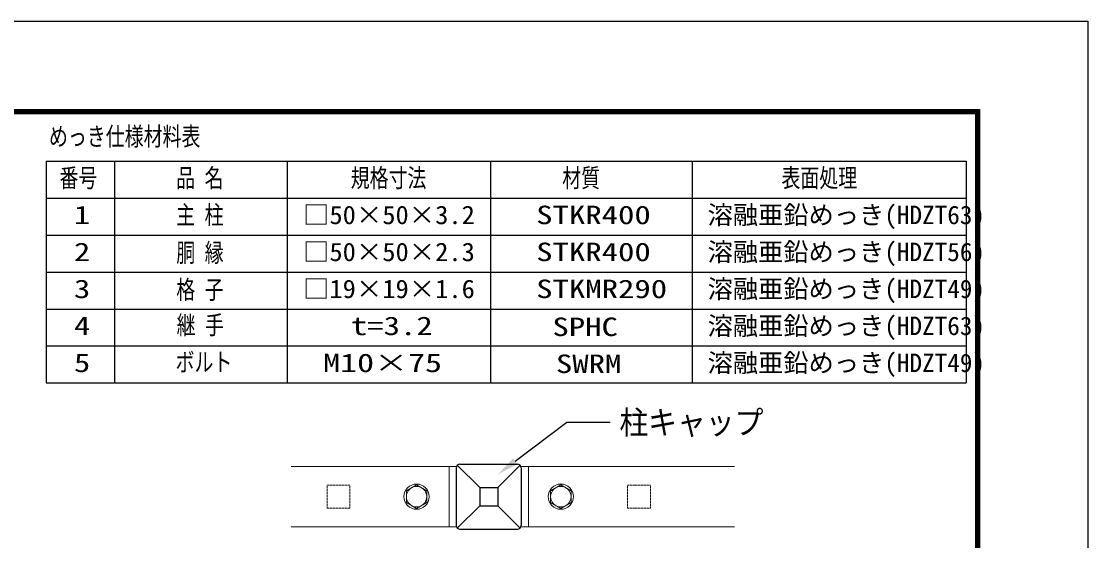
# Model space of a CAD drawing. Units: millimetres, scale not verified. Extents: x -4200 to 4200, y -2970 to 2970.
# Drawn here: x 1539 to 4200, y 1674 to 2970 of the extents above; entities that cross this region are included whole.
import ezdxf
from ezdxf.enums import TextEntityAlignment as Align

# ---------------------------------------------------------------- set-up
doc = ezdxf.new("R2010")
doc.units = ezdxf.units.MM
doc.header["$LTSCALE"] = 10
doc.linetypes.add('USER1', pattern=[0.375, 0.25, -0.125])
for name, color, linetype, lineweight in [('0-0_D-STR3', 3, 'Continuous', 13), ('0-1_D-STR-TXT', 7, 'Continuous', 25), ('0-3_D-MTR-FRAM', 7, 'Continuous', 25), ('0-4_D-STR1', 1, 'Continuous', 25), ('0-B_D-STR2', 7, 'Continuous', 13), ('0-D_D-TTL', 7, 'Continuous', 25)]:
    doc.layers.add(name, color=color, linetype=linetype, lineweight=lineweight)
doc.layers.add('0-2_D-MTR-TXT', color=7, linetype='Continuous')
doc.styles.add('ＭＳ ゴシック', font='')
doc.styles.add('ＭＳ Ｐゴシック', font='')
doc.styles.get('ＭＳ ゴシック').set_extended_font_data('MS Gothic')
doc.styles.get('ＭＳ Ｐゴシック').set_extended_font_data('MS PGothic')

# ---------------------------------------------------------------- blocks, each defined once
blk = doc.blocks.new('MLeader31')
at = {"layer": '0-1_D-STR-TXT'}
blk.add_lwpolyline([(2771.74, 1872.2), (2900.18, 1969.57), (3008.18, 1969.57)], dxfattribs=at)
blk.add_solid([(2777.18, 1865.03), (2766.3, 1879.37), (2728.71, 1839.58)], dxfattribs=at)
at = {"layer": '0-1_D-STR-TXT', "style": 'ＭＳ Ｐゴシック', "width": 0.9}
blk.add_text('柱キャップ', height=58.58, dxfattribs=at).set_placement((3031.51, 1921.98), align=Align.BOTTOM_LEFT)

msp = doc.modelspace()

# ---------------------------------------------------------------- linework, layer by layer
at = {"layer": '0-0_D-STR3'}
for p, q in [((2624.81, 1858.59), (2606.3, 1858.59)), ((2785.78, 1858.59), (2804.3, 1858.59)), ((2525.3, 1812.99), (2499.8, 1798.27)), ((2525.3, 1812.99), (2550.8, 1798.27)), ((2885.3, 1812.99), (2859.8, 1798.27)), ((2885.3, 1812.99), (2910.8, 1798.27)), ((2499.8, 1798.27), (2499.8, 1768.92)), ((2550.8, 1798.27), (2550.8, 1768.92)), ((2859.8, 1798.27), (2859.8, 1768.92)), ((2910.8, 1798.27), (2910.8, 1768.92)), ((2525.3, 1754.19), (2499.8, 1768.92)), ((2525.3, 1754.19), (2550.8, 1768.92)), ((2885.3, 1754.19), (2859.8, 1768.92)), ((2885.3, 1754.19), (2910.8, 1768.92)), ((2624.81, 1708.59), (2606.3, 1708.59)), ((2785.78, 1708.59), (2804.3, 1708.59))]:
    msp.add_line(p, q, dxfattribs=at)
for centre, radius in [((2525.3, 1783.59), 31.5), ((2885.3, 1783.59), 31.5), ((2525.3, 1783.59), 25.5), ((2885.3, 1783.59), 25.5)]:
    msp.add_circle(centre, radius, dxfattribs=at)
at = {"layer": '0-3_D-MTR-FRAM'}
for p, q in [((1600.71, 2621.29), (1600.71, 2067.4)), ((1600.71, 2621.29), (3896.91, 2621.29)), ((1771.22, 2621.29), (1771.22, 2067.4)), ((2201.99, 2621.29), (2201.99, 2067.4)), ((2709.57, 2621.29), (2709.57, 2067.4)), ((3212.83, 2621.29), (3212.83, 2067.4)), ((3896.91, 2621.29), (3896.91, 2067.4)), ((1600.71, 2528.98), (3896.91, 2528.98)), ((1600.71, 2436.66), (3896.91, 2436.66)), ((1600.71, 2344.35), (3896.91, 2344.35)), ((1600.71, 2252.03), (3896.91, 2252.03)), ((1600.71, 2159.72), (3896.91, 2159.72)), ((1600.71, 2067.4), (3896.91, 2067.4))]:
    msp.add_line(p, q, dxfattribs=at)
at = {"layer": '0-4_D-STR1'}
for p, q in [((2633.3, 1864.59), (2777.3, 1864.59)), ((2624.3, 1855.59), (2624.3, 1711.59)), ((2626.94, 1861.96), (2682.8, 1806.09)), ((2727.8, 1806.09), (2783.66, 1861.96)), ((2786.3, 1855.59), (2786.3, 1711.59)), ((2682.8, 1806.09), (2682.8, 1761.09)), ((2682.8, 1806.09), (2727.8, 1806.09)), ((2727.8, 1806.09), (2727.8, 1761.09)), ((2626.94, 1705.23), (2682.8, 1761.09)), ((2682.8, 1761.09), (2727.8, 1761.09)), ((2783.66, 1705.23), (2727.8, 1761.09)), ((2633.3, 1702.59), (2777.3, 1702.59))]:
    msp.add_line(p, q, dxfattribs=at)
for centre, start, end in [((2633.3, 1855.59), 90, 180), ((2777.3, 1855.59), 0, 90), ((2633.3, 1711.59), 180, 270), ((2777.3, 1711.59), 270, 0)]:
    msp.add_arc(centre, 9, start, end, dxfattribs=at)
at = {"layer": '0-B_D-STR2'}
for p, q in [((2211.86, 1858.59), (2609.3, 1858.59)), ((2606.3, 1708.59), (2606.3, 1858.59)), ((3319.08, 1858.59), (2801.3, 1858.59)), ((2804.3, 1708.59), (2804.3, 1858.59)), ((2211.86, 1708.59), (2609.3, 1708.59)), ((3319.08, 1708.59), (2801.3, 1708.59))]:
    msp.add_line(p, q, dxfattribs=at)
at = {"layer": '0-B_D-STR2', "linetype": 'USER1'}
for p, q in [((2358.8, 1812.09), (2301.8, 1812.09)), ((2301.8, 1755.09), (2301.8, 1812.09)), ((2358.8, 1755.09), (2358.8, 1812.09)), ((3108.8, 1812.09), (3051.8, 1812.09)), ((3051.8, 1755.09), (3051.8, 1812.09)), ((3108.8, 1755.09), (3108.8, 1812.09)), ((2358.8, 1755.09), (2301.8, 1755.09)), ((3108.8, 1755.09), (3051.8, 1755.09))]:
    msp.add_line(p, q, dxfattribs=at)
at = {"layer": '0-D_D-TTL', "color": 2}
msp.add_lwpolyline([(-4199.68, 2970.23), (4200.32, 2970.23), (4200.32, -2969.77), (-4199.68, -2969.77)], close=True, dxfattribs=at)
at = {"layer": '0-D_D-TTL'}
for points in [[(-3929.68, 2750.23), (3930.32, 2750.23), (3930.32, -2749.77), (-3929.68, -2749.77)], [(-3927.18, 2747.73), (3927.82, 2747.73), (3927.82, -2747.27), (-3927.18, -2747.27)], [(-3924.68, 2745.23), (3925.32, 2745.23), (3925.32, -2744.77), (-3924.68, -2744.77)], [(-3922.18, 2742.73), (3922.82, 2742.73), (3922.82, -2742.27), (-3922.18, -2742.27)], [(-3919.68, 2740.23), (3920.32, 2740.23), (3920.32, -2739.77), (-3919.68, -2739.77)]]:
    msp.add_lwpolyline(points, close=True, dxfattribs=at)

# ---------------------------------------------------------------- block references
at = {"layer": '0-1_D-STR-TXT'}
msp.add_blockref('MLeader31', (0, 0), dxfattribs=at)

# ---------------------------------------------------------------- texts
at = {"layer": '0-2_D-MTR-TXT', "style": 'ＭＳ ゴシック'}
for s, height, width, p in [('めっき仕様材料表', 46.19, 0.75, (1607.84, 2646.01)), ('番号', 46.19, 0.75, (1633.92, 2542.32)), ('品 名', 46.19, 0.75, (1925.27, 2542.32)), ('規格寸法', 46.19, 0.75, (2360.83, 2542.32)), ('材質', 46.19, 0.75, (2888.95, 2542.32)), ('表面処理', 46.19, 0.75, (3435.99, 2542.32)), ('1', 46.19, 1.3, (1670.09, 2450)), ('主 柱', 46.19, 0.75, (1925.27, 2450)), ('□50×50×3.2', 46.19, 1.05, (2241.65, 2450)), ('STKR400', 46.19, 1.3, (2823.89, 2450)), ('胴 縁', 46.19, 0.75, (1925.57, 2355.84)), ('2', 46.19, 1.3, (1670.09, 2357.69)), ('□50×50×2.3', 46.19, 1.05, (2241.65, 2357.69)), ('STKR400', 46.19, 1.3, (2823.89, 2357.69)), ('3', 46.19, 1.3, (1670.09, 2265.37)), ('格 子', 46.19, 0.75, (1925.57, 2263.53)), ('□19×19×1.6', 46.19, 1.05, (2241.65, 2265.37)), ('STKMR290', 46.19, 1.3, (2823.89, 2265.37)), ('継 手', 46.19, 0.75, (1926.41, 2174.9)), ('4', 46.19, 1.3, (1670.09, 2173.06)), ('t=3.2', 46.19, 1.3, (2361.3, 2173.06)), ('SPHC', 46.19, 1.3, (2864.37, 2170.66)), ('5', 46.19, 1.3, (1670.09, 2080.74)), ('ボルト', 46.19, 0.75, (1923.74, 2082.59)), ('M10×75', 46.18, 1.35, (2291.94, 2080.74)), ('SWRM', 46.19, 1.3, (2873.11, 2078.35))]:
    msp.add_text(s, height=height, dxfattribs=dict(at, width=width)).set_placement(p, align=Align.BOTTOM_LEFT)
for s, p in [('溶融亜鉛めっき(HDZT63)', (3251.71, 2450)), ('溶融亜鉛めっき(HDZT56)', (3251.71, 2357.69)), ('溶融亜鉛めっき(HDZT49)', (3251.71, 2265.37)), ('溶融亜鉛めっき(HDZT63)', (3251.71, 2173.06)), ('溶融亜鉛めっき(HDZT49)', (3251.71, 2080.74))]:
    msp.add_text(s, height=46.19, dxfattribs=at).set_placement(p, align=Align.BOTTOM_LEFT)

doc.saveas('drawing.dxf')
